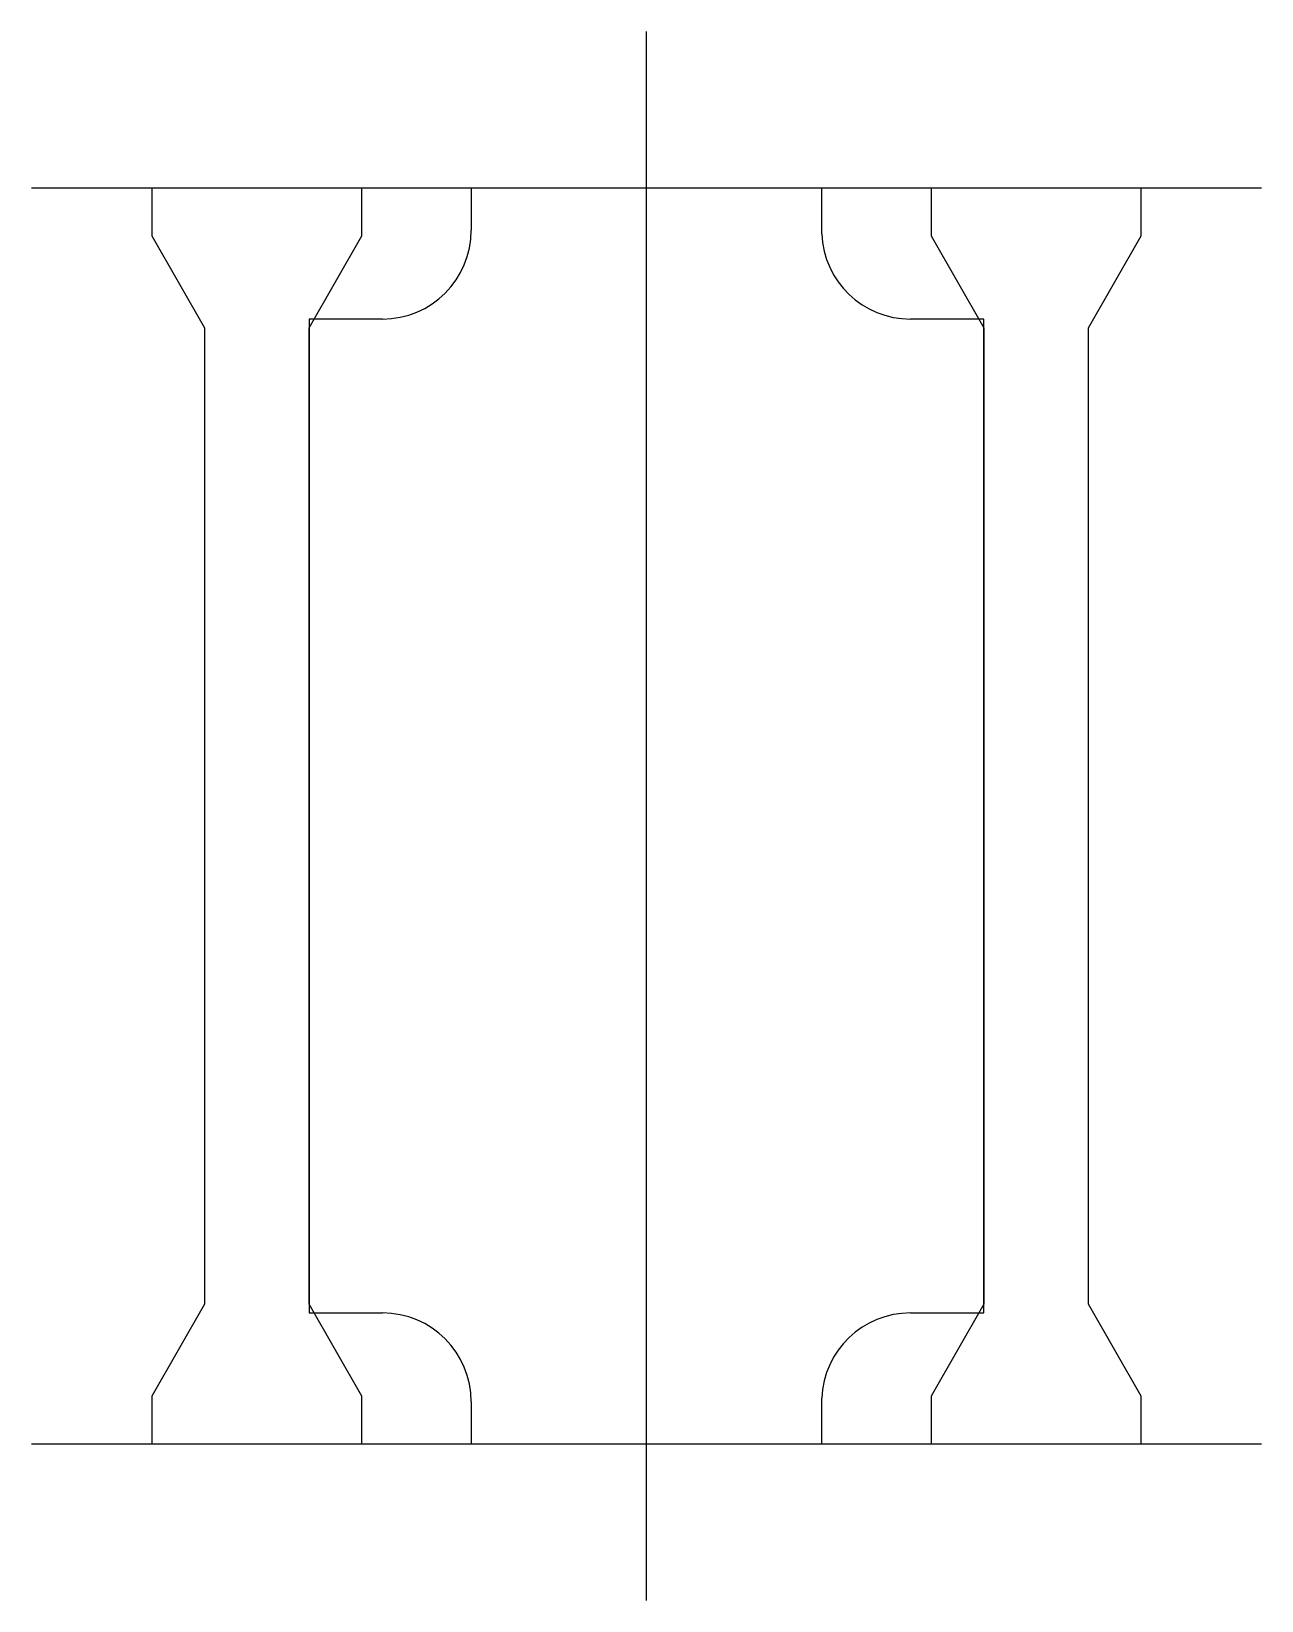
# Model space of a CAD drawing. Extents: x -11.8 to 11.8, y -3 to 27.
import ezdxf

# ---------------------------------------------------------------- set-up
doc = ezdxf.new("R2010")
doc.units = 0
doc.layers.get('0').update_dxf_attribs({"linetype": 'CONTINUOUS'})

msp = doc.modelspace()

# ---------------------------------------------------------------- linework, layer by layer
at = {"linetype": 'CONTINUOUS'}
for p, q in [((0, -3), (0, 27)), ((11.76, 24), (-11.76, 24)), ((-5.44, 24), (-9.46, 24)), ((-9.46, 24), (-9.46, 23.09)), ((-5.44, 23.09), (-5.44, 24)), ((-3.35, 24), (-3.35, 23.2)), ((3.35, 24), (-3.35, 24)), ((3.35, 23.13), (3.35, 24)), ((9.46, 24), (5.44, 24)), ((5.44, 24), (5.44, 23.09)), ((9.46, 23.09), (9.46, 24)), ((-9.46, 23.09), (-8.45, 21.33)), ((-6.45, 21.33), (-5.44, 23.09)), ((5.44, 23.09), (6.45, 21.33)), ((8.45, 21.33), (9.46, 23.09)), ((-8.45, 21.33), (-8.45, 2.67)), ((-5.05, 21.5), (-6.45, 21.5)), ((-6.45, 21.5), (-6.45, 2.5)), ((-6.45, 2.67), (-6.45, 21.33)), ((6.45, 21.5), (5.05, 21.5)), ((6.45, 2.5), (6.45, 21.5)), ((6.45, 21.33), (6.45, 2.67)), ((8.45, 2.67), (8.45, 21.33)), ((-8.45, 2.67), (-9.46, 0.91)), ((-5.44, 0.91), (-6.45, 2.67)), ((-6.45, 2.5), (-5.05, 2.5)), ((5.05, 2.5), (6.45, 2.5)), ((6.45, 2.67), (5.44, 0.91)), ((9.46, 0.91), (8.45, 2.67)), ((-9.46, 0.91), (-9.46, 0)), ((-5.44, 0), (-5.44, 0.91)), ((5.44, 0.91), (5.44, 0)), ((9.46, 0), (9.46, 0.91)), ((-3.35, 0.8), (-3.35, 0)), ((3.35, 0), (3.35, 0.87)), ((-11.76, 0), (11.76, 0)), ((-9.46, 0), (-5.44, 0)), ((-3.35, 0), (3.35, 0)), ((5.44, 0), (9.46, 0))]:
    msp.add_line(p, q, dxfattribs=at)
for centre, start, end in [((-5.05, 23.2), 270, 360), ((5.049, 23.2), 182.3599, 270.0486), ((-5.05, 0.8), 0, 90), ((5.049, 0.8), 89.9514, 177.6401)]:
    msp.add_arc(centre, 1.7, start, end, dxfattribs=at)

doc.saveas('drawing.dxf')
